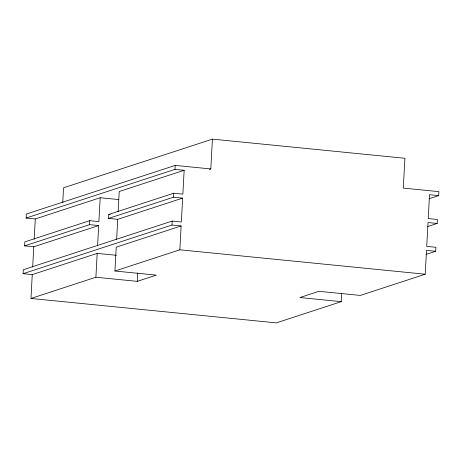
<?xml version="1.0" encoding="UTF-8"?>
<svg xmlns="http://www.w3.org/2000/svg" width="462" height="462" viewBox="0 0 462 462"><rect width="100%" height="100%" fill="white"/><g stroke="black" fill="none" stroke-linecap="round" stroke-linejoin="round"><path stroke-width="0.69" d="M116.447 255.307L97.182 253.39L32.265 274.607L23.1 273.695L23.314 269.716L172.182 221.061L181.352 221.974L182.64 198.117L173.475 197.205L108.558 218.422L108.778 214.449L173.689 193.232L182.86 194.144L184.147 170.287L174.983 169.375L26.115 218.035L26.328 214.056L175.196 165.402L210.805 168.942L212.422 139.126L404.908 158.281L403.291 188.098L438.9 191.638L438.686 195.617L429.082 198.752M97.626 245.201L98.689 225.56L33.772 246.777L24.607 245.865L24.821 241.886L89.738 220.669L98.903 221.581L100.196 197.73L118.699 199.572M341.713 293.237L341.256 301.657L276.345 322.874L30.971 298.458L32.265 274.607M32.669 267.123L33.772 246.777M34.176 239.293L35.279 218.948L100.196 197.73M62.745 202.691L63.554 187.786L212.422 139.126M24.607 245.865L89.524 224.648L89.738 220.669M30.971 298.458L95.888 277.24L97.182 253.39M114.928 271.021L116.222 247.164L181.133 225.947L179.845 249.803L114.928 271.021L156.312 275.138L137.272 281.358L95.888 277.24M116.626 239.68L117.729 219.335L182.64 198.117M118.133 211.85L119.236 191.505L184.147 170.287M137.272 281.358L137.728 272.938M23.1 273.695L171.968 225.034L172.182 221.061M173.475 197.205L173.689 193.232M174.983 169.375L175.196 165.402M341.256 301.657L299.873 297.54L318.913 291.314L360.296 295.432L425.213 274.214L426.507 250.364L435.672 251.276L435.885 247.297L426.721 246.385L428.014 222.534L437.179 223.446L437.393 219.467L428.228 218.555L429.521 194.704L438.686 195.617M209.436 169.392L210.805 168.942M427.777 226.519L437.179 223.446M426.068 254.412L435.672 251.276M108.778 214.449L110.187 214.587M108.558 218.422L117.729 219.335M171.968 225.034L181.133 225.947M26.115 218.035L35.279 218.948M89.524 224.648L98.689 225.56M179.845 249.803L425.213 274.214"/></g></svg>
